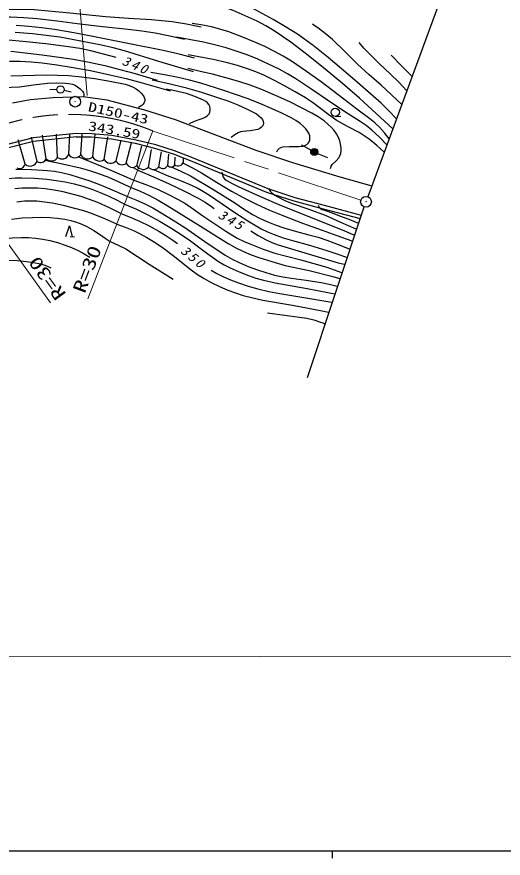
# Model space of a CAD drawing. Units: millimetres, scale not verified. Extents: x 40000 to 680000, y 20000 to 380000.
# Drawn here: x 224278 to 291733, y 204000 to 320618 of the extents above; entities that cross this region are included whole.
import ezdxf
from ezdxf.enums import TextEntityAlignment as Align

# ---------------------------------------------------------------- set-up
doc = ezdxf.new("R2010")
doc.units = ezdxf.units.MM
doc.header["$LTSCALE"] = 1000
doc.linetypes.add('CHAIN', pattern=[18.5, 12, -1.5, 3.5, -1.5])
for name, color, linetype, lineweight in [('M-BGD', 7, 'Continuous', 25), ('M-BGD-HTXT', 7, 'Continuous', 13), ('M-BMK', 2, 'CHAIN', 13), ('M-OTRS', 6, 'Continuous', 25), ('M-TTL-BAND', 7, 'Continuous', 25)]:
    doc.layers.add(name, color=color, linetype=linetype, lineweight=lineweight)
doc.layers.add('M-BMK-SRVR', color=7, linetype='Continuous')
doc.styles.add('ＭＳ ゴシック', font='')
doc.styles.get('ＭＳ ゴシック').set_extended_font_data('MS Gothic')

# ---------------------------------------------------------------- blocks, each defined once
blk = doc.blocks.new('BUHIN11')
at = {"color": 3, "linetype": 'Continuous', "lineweight": 25}
for radius in [746, 22.5]:
    blk.add_circle((0, 0), radius, dxfattribs=at)
blk = doc.blocks.new('BUHIN17')
at = {"color": 7, "linetype": 'Continuous', "lineweight": 25}
blk.add_line((480, -590), (1009, -308), dxfattribs=at)
blk.add_lwpolyline([(-53, -874), (-352, 662), (754, -444)], dxfattribs=at)

msp = doc.modelspace()

# ---------------------------------------------------------------- linework, layer by layer
at = {"layer": 'M-BGD'}
for p, q in [((284067, 325887), (272967, 295685)), ((229836, 310533), (228837, 310518)), ((230826, 310440), (231805, 310236)), ((223693, 308705), (226161, 309157)), ((226161, 309157), (229295, 309443)), ((229295, 309443), (233471, 309552)), ((233471, 309552), (236759, 309103)), ((236759, 309103), (241991, 307725)), ((241991, 307725), (246243, 306407)), ((268465, 306812), (269211, 306846)), ((246243, 306407), (257408, 302140)), ((232520, 304460), (226526, 303826)), ((231474, 301539), (231636, 304390)), ((234631, 304419), (232520, 304460)), ((237464, 304149), (234631, 304419)), ((226526, 303826), (222603, 302828)), ((226615, 303333), (222756, 302351)), ((225426, 300193), (224471, 303570)), ((227112, 300586), (226305, 303959)), ((232573, 303963), (226615, 303333)), ((228354, 300943), (227839, 304208)), ((229935, 301142), (229763, 304348)), ((234602, 303919), (232510, 303960)), ((233146, 301489), (233358, 304339)), ((237396, 303653), (234602, 303919)), ((234813, 301242), (235129, 304286)), ((236377, 300851), (236892, 303987)), ((240719, 303054), (237396, 303653)), ((240824, 303543), (237464, 304149)), ((238046, 300653), (238750, 303537)), ((243542, 302870), (240824, 303543)), ((239463, 300315), (240167, 303150)), ((243406, 302388), (240719, 303054)), ((240931, 299976), (241631, 302712)), ((242553, 299781), (242963, 302214)), ((245993, 301572), (243406, 302388)), ((246160, 302043), (243542, 302870)), ((248540, 301105), (246160, 302043)), ((257408, 302140), (262531, 300429)), ((265096, 302121), (263777, 302834)), ((243979, 299846), (244358, 301883)), ((245204, 300000), (245357, 301583)), ((248357, 300640), (245993, 301572)), ((246185, 300093), (246262, 301181)), ((247399, 300493), (247404, 300986)), ((259116, 296759), (248540, 301105)), ((265999, 301695), (267388, 301129)), ((258944, 296289), (248357, 300640)), ((262531, 300429), (269070, 298447)), ((269070, 298447), (273527, 297210)), ((262750, 295063), (258944, 296289)), ((262891, 295543), (259116, 296759)), ((266805, 293980), (262750, 295063)), ((266934, 294463), (262891, 295543)), ((264600, 270626), (272471, 294269)), ((271925, 292627), (266807, 293979)), ((272083, 293102), (266934, 294463))]:
    msp.add_line(p, q, dxfattribs=at)
for points in [[(276928, 306464), (275887, 307582), (274796, 308664), (271152, 311859), (267473, 315003), (265359, 316627), (263208, 318203), (261549, 319237), (259847, 320228), (258324, 321093), (256774, 321902), (255467, 322499), (254135, 323042), (253341, 323346), (252544, 323646)], [(276418, 305075), (274127, 307233), (271795, 309347), (269446, 311367), (267050, 313347), (264679, 315249), (262274, 317102), (261138, 317913), (259959, 318681), (258798, 319365), (257599, 320001), (255967, 320774), (254297, 321497), (253427, 321819), (252541, 322084), (252165, 322182), (251779, 322279)], [(249830, 319189), (247828, 319582), (245818, 319915), (244382, 320083), (242939, 320191), (239767, 320375), (236601, 320618), (231635, 321105), (226666, 321589), (225050, 321649), (223420, 321649), (220770, 321597), (218113, 321486), (216531, 321356), (214946, 321165), (210971, 320611), (206996, 319996), (204109, 319444), (201225, 318902)], [(247534, 317464), (245497, 317935), (243450, 318346), (241595, 318636), (239730, 318867), (236184, 319227), (232644, 319647), (229875, 320031), (227088, 320356), (225256, 320493), (223420, 320569), (221684, 320585), (219938, 320541), (218225, 320435), (216506, 320268), (214039, 319955), (211578, 319582), (209739, 319250), (207911, 318860), (203352, 317866), (198794, 316838)], [(275922, 303726), (275269, 304548), (274573, 305327), (273941, 305916), (273260, 306468), (271418, 307803), (269617, 309183), (268069, 310407), (266480, 311586), (264452, 313048), (262385, 314463), (261227, 315171), (260038, 315827), (258686, 316493), (257299, 317110), (255498, 317845), (253664, 318528), (252581, 318883), (251473, 319183), (250064, 319464), (248632, 319689), (248622, 319690), (248602, 319693)], [(277660, 308456), (276263, 309828), (274817, 311163), (273162, 312593), (271548, 314066), (269818, 315781), (268039, 317459), (267046, 318293), (266014, 319082), (265660, 319342), (265297, 319608)], [(248765, 312993), (243985, 314419), (239210, 315887), (237630, 316316), (236027, 316689), (233148, 317267), (230256, 317787), (228357, 318044), (226450, 318240), (224040, 318435)], [(248944, 314897), (246778, 315456), (244588, 315958), (239694, 316906), (234804, 317906), (232167, 318415), (229509, 318867), (227720, 319112), (225923, 319298), (224179, 319407)], [(238073, 314970), (236317, 315465), (234534, 315904), (233007, 316214), (231469, 316464), (228306, 316853), (225129, 317184), (223120, 317396)], [(275618, 302897), (274580, 303928), (273505, 304911), (272728, 305532), (271906, 306113), (269621, 307555), (267364, 309051), (265197, 310553), (262997, 312005), (261842, 312699), (260647, 313346), (259184, 314064), (257686, 314732), (256212, 315329), (254717, 315869), (253318, 316316), (251895, 316708), (250175, 317107), (248430, 317450), (247436, 317628), (246442, 317801)], [(278363, 310367), (277244, 311565), (276076, 312727), (274581, 314099), (273131, 315513), (272428, 316275), (271750, 317059)], [(223456, 315866), (227814, 315336), (232154, 314747), (234322, 314332), (236479, 313858), (238582, 313331), (240678, 312744), (242200, 312292), (243729, 311827)], [(275235, 301855), (274209, 302778), (273151, 303650), (272462, 304143), (271742, 304586), (270135, 305419), (268561, 306304), (267365, 307151), (266193, 308055), (265280, 308736), (264325, 309373), (262890, 310241), (261414, 311063), (260000, 311813), (258552, 312514), (257421, 312992), (256257, 313419), (254883, 313851), (253482, 314229), (251504, 314681), (249515, 315074), (248778, 315211), (248041, 315347)], [(279093, 312355), (277635, 313810), (276217, 315295)], [(223280, 314470), (224710, 314454), (226258, 314374), (227801, 314234), (229811, 313973), (231812, 313653), (234491, 313157), (237170, 312600), (239430, 312072), (241684, 311484), (243606, 310937), (245532, 310367)], [(223452, 312421), (228412, 312568), (229929, 312548), (231443, 312469), (233263, 312306), (235077, 312084), (237172, 311711), (239294, 311272), (239869, 311099), (240431, 310866), (240834, 310631), (241202, 310346), (241543, 310017), (241837, 309648), (241956, 309416), (242021, 309152), (242019, 308945), (241956, 308739), (241809, 308522), (241612, 308340), (241382, 308192), (241143, 308072)], [(260343, 301926), (260502, 302187), (260705, 302405), (260925, 302521), (261188, 302588), (262060, 302644), (262910, 302640), (263419, 302634), (263930, 302690), (264226, 302782), (264500, 302930), (264681, 303087), (264823, 303291), (264907, 303537), (264933, 303800), (264898, 304104), (264804, 304389), (264605, 304759), (264350, 305103), (263989, 305482), (263573, 305828), (262959, 306256), (262309, 306633), (261023, 307276), (259704, 307868), (257971, 308615), (256209, 309309), (253007, 310404), (249780, 311444), (248235, 311847), (246675, 312192), (244778, 312556), (242874, 312889)], [(267764, 299600), (267889, 299918), (268066, 300208), (268513, 300606), (268918, 301051), (269084, 301346), (269197, 301674), (269254, 302070), (269252, 302482), (269191, 302955), (269069, 303417), (268873, 303908), (268619, 304383), (268301, 304845), (267931, 305277), (267433, 305752), (266887, 306188), (266064, 306751), (265208, 307263), (263687, 308066), (262142, 308816), (260141, 309725), (258117, 310578), (256619, 311137), (255090, 311642), (253266, 312173), (251416, 312648), (249713, 313050), (248006, 313435)], [(222329, 310836), (224642, 310914), (226587, 311202), (228546, 311431), (229783, 311468), (231035, 311444), (231513, 311399), (231989, 311293), (232356, 311132), (232712, 310910), (233081, 310623), (233408, 310291), (233515, 310105), (233567, 309891), (233572, 309733), (233565, 309560)], [(243071, 311894), (245357, 311388), (247627, 310824), (249870, 310162), (252105, 309440), (253531, 308952), (254934, 308409), (256234, 307814), (257503, 307166), (257862, 306905), (258183, 306595), (258338, 306374), (258442, 306121), (258477, 305886), (258449, 305645), (258371, 305464), (258234, 305307), (257981, 305138), (257700, 305022), (256665, 304836), (255623, 304710), (255290, 304654), (254976, 304541), (254495, 304243), (254028, 303908)], [(248219, 305832), (248941, 306148), (249697, 306412), (250113, 306556), (250504, 306756), (250745, 306946), (250944, 307181), (251058, 307396), (251117, 307636), (251109, 307905), (251037, 308181), (250909, 308455), (250728, 308697), (250475, 308900), (250176, 309061), (248984, 309554), (247793, 309981), (246812, 310235), (245801, 310434), (245395, 310504), (244978, 310574)], [(232734, 301245), (236094, 299877), (239429, 298454), (239968, 298219), (240517, 297980)], [(228174, 300732), (230620, 300233), (233057, 299673), (234347, 299314), (235630, 298894), (236988, 298382), (238332, 297811), (239231, 297395), (240122, 296961)], [(240396, 299714), (240727, 299543), (241057, 299372)], [(245690, 299843), (247033, 299247), (248357, 298594), (251443, 296747), (254506, 294843), (255720, 294017), (256975, 293237), (257947, 292725), (258945, 292266), (260123, 291792), (261322, 291373), (263050, 290869), (264801, 290421), (266051, 290077), (267293, 289672), (268841, 289083), (270377, 288443)], [(247338, 300335), (248629, 299699), (249898, 299006), (251961, 297698), (254058, 296440), (255770, 295532), (257518, 294673), (259332, 293840), (261170, 293062), (263881, 292016), (266614, 291026), (268676, 290290), (270738, 289556)], [(224129, 299521), (226314, 299459), (228511, 299336), (229494, 299222), (230475, 299048), (231647, 298761), (232806, 298416), (234398, 297877), (235969, 297281), (237811, 296510), (239630, 295695)], [(241057, 299372), (243253, 298444), (245427, 297461), (247440, 296504), (249427, 295493), (250378, 294927), (251298, 294309), (251470, 294189), (251650, 294064)], [(243249, 299454), (245146, 298636), (247074, 297870), (248192, 297413), (249297, 296896), (250165, 296422), (251001, 295896), (252743, 294677), (254529, 293501), (256333, 292349), (258176, 291244), (259062, 290810), (259984, 290427), (261229, 289989), (262502, 289605), (264890, 288954), (267269, 288242), (268641, 287783), (270009, 287308)], [(252730, 299094), (252791, 298736), (252915, 298381), (253088, 298171), (253312, 297998), (254132, 297511), (254965, 297085), (257940, 295742), (260934, 294457), (265462, 292677), (269966, 290842), (270487, 290617), (271009, 290392)], [(220898, 297809), (221993, 298045), (223105, 298223), (224039, 298294), (224989, 298305), (226722, 298232), (228446, 298098), (229723, 297950), (230993, 297742), (232222, 297469), (233446, 297134), (234663, 296739), (235859, 296286), (237051, 295770), (238218, 295200), (238720, 294935), (239228, 294660)], [(240517, 297980), (242169, 297375), (243807, 296711), (245239, 296038), (246649, 295308), (247577, 294778), (248471, 294197), (250098, 293025), (251758, 291904), (253277, 290891), (254826, 289931), (255807, 289464), (256825, 289047), (258429, 288426), (260048, 287864), (263659, 286917), (267254, 285911), (268290, 285556), (269320, 285184)], [(238719, 293347), (237133, 294132), (235514, 294866), (234361, 295316), (233185, 295710), (231953, 296059), (230696, 296352), (229457, 296583), (228198, 296755), (227132, 296847), (226052, 296879), (225022, 296850), (223996, 296761)], [(240122, 296961), (241378, 296450), (242610, 295884), (243885, 295200), (245141, 294458), (249368, 291825), (253612, 289194), (254647, 288612), (255718, 288080), (256769, 287644), (257843, 287263), (259665, 286688), (261503, 286171), (264809, 285435), (268107, 284639), (268577, 284506), (269056, 284369)], [(259184, 296820), (259410, 296467), (259680, 296156), (260057, 295882), (260482, 295649), (261470, 295178), (262483, 294762), (264768, 293962), (267035, 293104), (269153, 292158), (271283, 291237)], [(238153, 291888), (236485, 292619), (234788, 293297), (233571, 293711), (232324, 294071), (230766, 294450), (229177, 294775), (228112, 294942), (227045, 295049), (226197, 295079), (225341, 295048), (224273, 294917)], [(239630, 295695), (240783, 295255), (241925, 294754), (243135, 294135), (244318, 293462), (245960, 292456), (247569, 291399), (250343, 289459), (253156, 287566), (254125, 287028), (255121, 286544), (256371, 286017), (257656, 285541), (258813, 285158), (259995, 284830), (261167, 284588), (262351, 284405), (264422, 284134), (266488, 283802), (267601, 283564), (268709, 283300)], [(239228, 294660), (240856, 293941), (242466, 293163), (244142, 292249), (245799, 291276), (247088, 290454), (248349, 289578), (250276, 288117), (252238, 286706), (253045, 286231), (253890, 285804), (255130, 285250), (256392, 284752), (257433, 284406), (258502, 284114), (260093, 283762), (261696, 283469), (264558, 282977), (267408, 282427), (267885, 282329), (268362, 282230)], [(266068, 294502), (266200, 294249), (266375, 294044), (266629, 293899), (266934, 293798), (268017, 293446), (269053, 293046), (270310, 292570), (271550, 292060)], [(223562, 292589), (225002, 292736), (226459, 292825), (227657, 292840), (228863, 292794), (229898, 292704), (230931, 292552), (231754, 292378), (232571, 292142), (233289, 291870), (233993, 291537), (234944, 291002), (235863, 290415), (236540, 289956), (237219, 289482)], [(238719, 293347), (240015, 292849), (241297, 292292), (242642, 291629), (243961, 290912), (244948, 290320), (245901, 289679), (246236, 289433), (246568, 289183)], [(238153, 291888), (239320, 291474), (240466, 291003), (241403, 290555), (242320, 290049), (243475, 289318), (244605, 288530), (245962, 287530), (247291, 286475), (248296, 285671), (249344, 284909), (250276, 284330), (251250, 283796), (252380, 283237), (253543, 282728), (254591, 282338), (255659, 282005), (257032, 281648), (258420, 281349), (262510, 280635), (266605, 279859), (267065, 279769), (267535, 279678)], [(256714, 290976), (257760, 290323), (258839, 289721), (259662, 289344), (260520, 289018), (264677, 287750), (268840, 286542), (269264, 286429), (269688, 286317)], [(210424, 285955), (211195, 286496), (211993, 286982), (212647, 287292), (213328, 287548), (216575, 288531), (219814, 289449), (221102, 289681), (222402, 289855), (223649, 289970), (224908, 290025), (225898, 290016), (226885, 289946), (227874, 289807), (228865, 289607), (229922, 289329), (230971, 288990), (231878, 288640), (232769, 288232), (233602, 287779), (234412, 287282)], [(237219, 289482), (238313, 288989), (239377, 288444), (242655, 286333), (245949, 284253)], [(211618, 284388), (212682, 284987), (213768, 285529), (214533, 285838), (215331, 286095), (216283, 286331), (217262, 286512), (218633, 286688), (220012, 286804), (221517, 286874), (223032, 286884), (224328, 286826), (225620, 286708), (226581, 286573), (227541, 286377), (228180, 286185), (228806, 285934), (228906, 285890), (229006, 285847)], [(251233, 285519), (252032, 285042), (252866, 284614), (253929, 284148), (255025, 283733), (256356, 283294), (257713, 282910), (259230, 282549), (260760, 282246), (264371, 281648), (267983, 281059)], [(259054, 279582), (261768, 279240), (264481, 278838), (265452, 278596), (266415, 278294), (266717, 278188), (267017, 278081)]]:
    msp.add_lwpolyline(points, dxfattribs=at)
for centre, radius in [((230336, 310541), 498), ((268439, 307385), 574), ((265536, 301884), 498), ((265536, 301884), 440), ((265536, 301884), 382), ((265536, 301884), 322), ((265536, 301884), 265), ((265536, 301884), 195), ((265536, 301884), 135), ((265536, 301884), 77.5), ((265536, 301884), 15)]:
    msp.add_circle(centre, radius, dxfattribs=at)
for centre, radius, start, end in [((227599, 301230), 808, 232.90137, 339.16156), ((229070, 301635), 996, 224.03735, 330.29755), ((230556, 301917), 993, 231.34589, 337.60608), ((232329, 302141), 1046, 215.15668, 321.41687), ((234072, 301991), 1053, 208.44684, 314.70703), ((235742, 301633), 1008, 202.81757, 309.07782), ((224662, 300370), 784, 240.71661, 346.97687), ((226122, 301022), 1082, 229.98315, 336.24335), ((237285, 301377), 1050, 210.11426, 316.37445), ((238881, 301016), 911, 203.46729, 309.72754), ((240324, 300696), 941, 203.84662, 310.10681), ((241815, 300487), 1021, 210.03162, 316.29178), ((243242, 300348), 892, 219.46106, 325.72119), ((244534, 300382), 772, 224.03491, 330.29517), ((245659, 300415), 616, 222.32336, 328.58362), ((246642, 300749), 799, 235.10327, 341.36353)]:
    msp.add_arc(centre, radius, start, end, dxfattribs=at)
at = {"layer": 'M-BGD-HTXT'}
for p, q in [((234041, 309729), (231414, 341996)), ((243161, 304793), (234138, 281543)), ((214146, 301524), (228972, 280962)), ((136409, 232099), (469815, 231726))]:
    msp.add_line(p, q, dxfattribs=at)
at = {"layer": 'M-BMK'}
msp.add_line((243032, 304838), (271997, 295217), dxfattribs=at)
msp.add_arc((231604, 276964), 30133, 67.44824, 125.40723, dxfattribs=at)
at = {"layer": 'M-OTRS'}
for radius in [746, 22.5]:
    msp.add_circle((272708, 294981), radius, dxfattribs=at)
at = {"layer": 'M-TTL-BAND'}
for p, q in [((40000, 205000), (579000, 205000)), ((268000, 205000), (268000, 204000))]:
    msp.add_line(p, q, dxfattribs=at)

# ---------------------------------------------------------------- block references
at = {"layer": 'M-BGD', "rotation": 330.26859}
msp.add_blockref('BUHIN17', (231542, 290903), dxfattribs=at)
at = {"layer": 'M-BMK-SRVR', "rotation": 330.26859}
msp.add_blockref('BUHIN11', (232371, 308857), dxfattribs=at)

# ---------------------------------------------------------------- texts
at = {"layer": 'M-BGD-HTXT', "style": 'ＭＳ ゴシック', "width": 1.35}
for s, height, rotation, p in [('D150-43', 1320, 347.6, (233991, 307166)), ('343.59', 1320, 350.5, (234048, 304491)), ('R=30', 1833, 69.2, (234210, 281975)), ('R=30', 1833, 126, (231645, 282504))]:
    msp.add_text(s, height=height, rotation=rotation, dxfattribs=at).set_placement(p, align=Align.BOTTOM_LEFT)
at = {"layer": 'M-BGD-HTXT', "char_height": 1320, "attachment_point": 7, "style": 'ＭＳ ゴシック'}
for s, insert, rotation in [('\\T1.33;\\W1.1;\\Q15;340', (238727, 314028), 337.2), ('\\T1.33;\\W1.1;\\Q15;345', (252047, 292808), 330), ('\\T1.33;\\W1.1;\\Q15;350', (246847, 288003), 320.2)]:
    msp.add_mtext(s, dxfattribs=dict(at, insert=insert, rotation=rotation))

doc.saveas('drawing.dxf')
